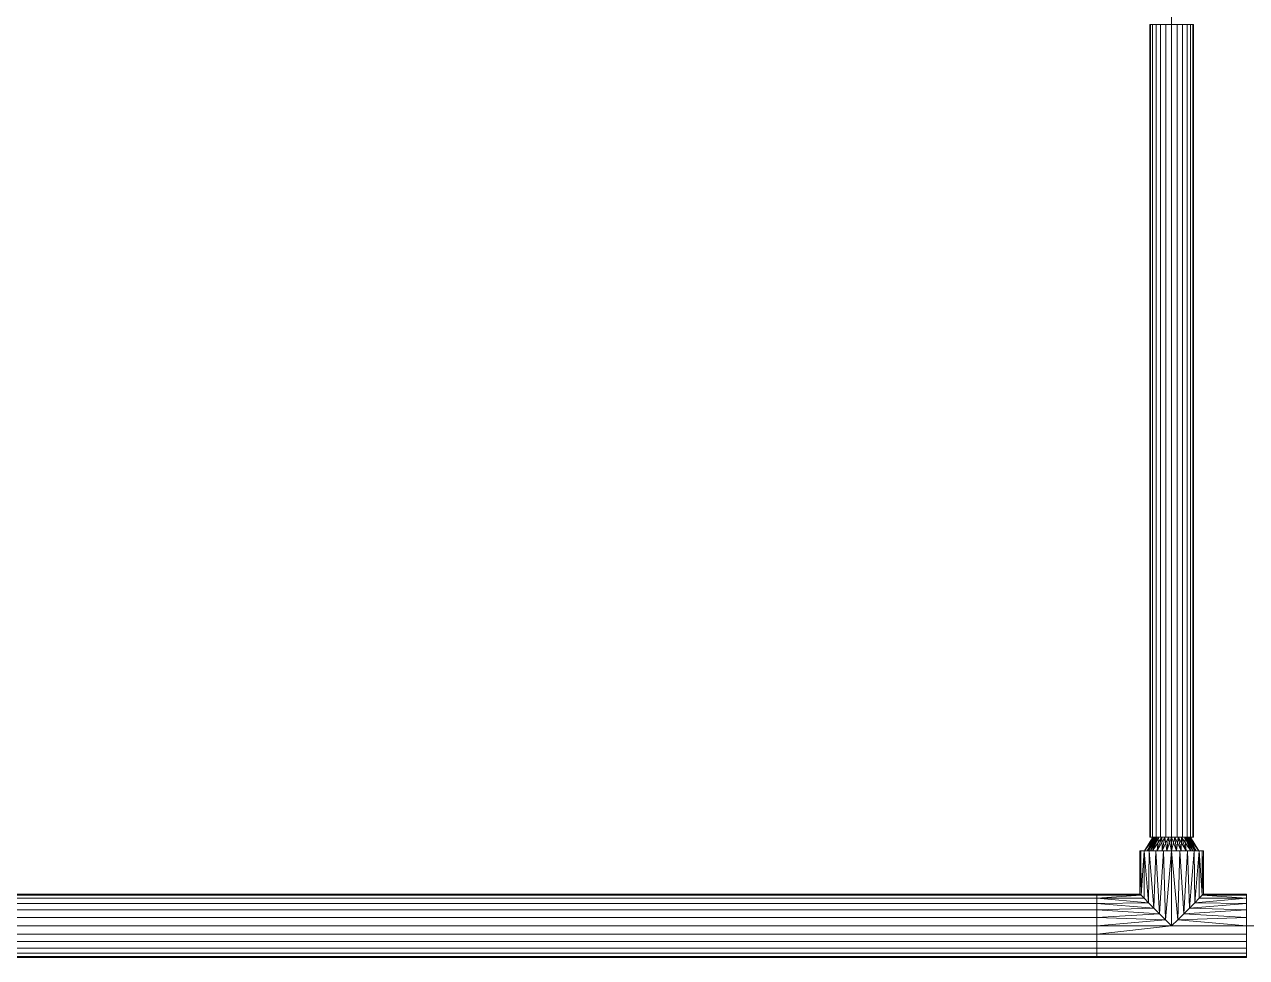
# Model space of a CAD drawing. Header units: inches. Extents: x -3326 to -59, y 8 to 1043.
# Drawn here: x -3141.36 to -3104.75, y 628.05 to 655.99 of the extents above; entities that cross this region are included whole.
import ezdxf

# ---------------------------------------------------------------- set-up
doc = ezdxf.new("R2010")
doc.units = ezdxf.units.IN
doc.header["$MEASUREMENT"] = 0
doc.layers.add('F-SPRN', color=10, linetype='Continuous', lineweight=9)
doc.layers.add('P-PIPE', color=10, linetype='Continuous', lineweight=9)

# ---------------------------------------------------------------- blocks, each defined once
blk = doc.blocks.new('Tee - Welded - Generic - Standard-1125979-05 - Fourth Level')
at = {"layer": 'P-PIPE'}
mesh = blk.add_polyface(dxfattribs=at)
corners = [(-2.244, -0.951), (-2.244, -0.918, 0.246), (-2.244, -0.823, 0.475), (-2.244, -0.672, 0.672), (-2.244, -0.475, 0.823), (-2.244, -0.246, 0.918), (-2.244, 0, 0.951), (-2.244, 0.246, 0.918), (-2.244, 0.475, 0.823), (-2.244, 0.672, 0.672), (-2.244, 0.823, 0.475), (-2.244, 0.918, 0.246), (-2.244, 0.951), (-2.244, 0.918, -0.246), (-2.244, 0.823, -0.475), (-2.244, 0.672, -0.672), (-2.244, 0.475, -0.823), (-2.244, 0.246, -0.918), (-2.244, 0, -0.951), (-2.244, -0.246, -0.918), (-2.244, -0.475, -0.823), (-2.244, -0.672, -0.672), (-2.244, -0.823, -0.475), (-2.244, -0.918, -0.246)]
mesh.append_faces([[corners[k] for k in face] for face in [(10, 0, 7, 9)]], dxfattribs={"vtx0": -1, "vtx1": -1, "vtx2": -1})
mesh.append_faces([[corners[k] for k in face] for face in [(13, 21, 0, 10)]], dxfattribs={"vtx0": -1, "vtx1": -1, "vtx2": -1, "vtx3": -1})
mesh.append_faces([[corners[k] for k in face] for face in [(13, 16, 20, 21), (5, 7, 0, 1)]], dxfattribs={"vtx0": -1, "vtx1": -1, "vtx3": -1})
mesh.append_faces([[corners[k] for k in face] for face in [(4, 5, 3)]], dxfattribs={"vtx1": -1})
mesh.append_faces([[corners[k] for k in face] for face in [(18, 19, 20), (22, 23, 0, 21), (7, 8, 9), (5, 6, 7)]], dxfattribs={"vtx2": -1})
mesh.append_faces([[corners[k] for k in face] for face in [(16, 17, 18, 20), (1, 2, 3, 5)]], dxfattribs={"vtx2": -1, "vtx3": -1})
mesh.append_faces([[corners[k] for k in face] for face in [(13, 14, 15, 16), (10, 11, 12, 13)]], dxfattribs={"vtx3": -1})
mesh = blk.add_polyface(dxfattribs=at)
corners = [(-2.244, 0.951), (-2.244, 0.918, 0.246), (-2.244, 0.823, 0.475), (-2.244, 0.672, 0.672), (-2.244, 0.475, 0.823), (-2.244, 0.246, 0.918), (-2.244, 0, 0.951), (-2.244, -0.246, 0.918), (-2.244, -0.475, 0.823), (-2.244, -0.672, 0.672), (-2.244, -0.823, 0.475), (-2.244, -0.918, 0.246), (-2.244, -0.951), (-0.951, -0.951), (-0.916, -0.916, 0.254), (-0.823, -0.823, 0.476), (-0.69, -0.69, 0.654), (-0.533, -0.533, 0.787), (-0.362, -0.362, 0.879), (-0.183, -0.183, 0.933), (0, 0, 0.951), (0.183, -0.183, 0.933), (0.362, -0.362, 0.879), (0.533, -0.533, 0.787), (0.69, -0.69, 0.654), (0.823, -0.823, 0.476), (0.916, -0.916, 0.254), (0.951, -0.951), (2.244, -0.951), (2.244, -0.918, 0.246), (2.244, -0.823, 0.475), (2.244, -0.672, 0.672), (2.244, -0.475, 0.823), (2.244, -0.246, 0.918), (2.244, 0, 0.951), (2.244, 0.246, 0.918), (2.244, 0.475, 0.823), (2.244, 0.672, 0.672), (2.244, 0.823, 0.475), (2.244, 0.918, 0.246), (2.244, 0.951)]
mesh.append_faces([[corners[k] for k in face] for face in [(13, 11, 12)]], dxfattribs={"vtx0": -1})
mesh.append_faces([[corners[k] for k in face] for face in [(27, 29, 26), (25, 30, 24), (11, 14, 10), (9, 17, 8), (16, 10, 15), (23, 32, 22), (21, 34, 20), (22, 33, 21), (33, 22, 32), (19, 7, 18), (7, 19, 6)]], dxfattribs={"vtx0": -1, "vtx1": -1})
mesh.append_faces([[corners[k] for k in face] for face in [(30, 25, 26), (24, 30, 31), (8, 17, 18), (21, 33, 34), (18, 7, 8), (20, 5, 6)]], dxfattribs={"vtx0": -1, "vtx2": -1})
mesh.append_faces([[corners[k] for k in face] for face in [(20, 34, 35, 5)]], dxfattribs={"vtx0": -1, "vtx2": -1, "vtx3": -1})
mesh.append_faces([[corners[k] for k in face] for face in [(28, 29, 27)]], dxfattribs={"vtx1": -1})
mesh.append_faces([[corners[k] for k in face] for face in [(29, 30, 26), (31, 32, 23), (23, 24, 31), (13, 14, 11), (14, 15, 10), (16, 17, 9), (9, 10, 16), (19, 20, 6)]], dxfattribs={"vtx1": -1, "vtx2": -1})
mesh.append_faces([[corners[k] for k in face] for face in [(38, 39, 1, 2), (36, 37, 3, 4), (37, 38, 2, 3), (35, 36, 4, 5)]], dxfattribs={"vtx1": -1, "vtx3": -1})
mesh.append_faces([[corners[k] for k in face] for face in [(39, 40, 0, 1)]], dxfattribs={"vtx3": -1})
mesh = blk.add_polyface(dxfattribs=at)
corners = [(-2.244, -0.951), (-2.244, -0.918, -0.246), (-2.244, -0.823, -0.475), (-2.244, -0.672, -0.672), (-2.244, -0.475, -0.823), (-2.244, -0.246, -0.918), (-2.244, 0, -0.951), (-2.244, 0.246, -0.918), (-2.244, 0.475, -0.823), (-2.244, 0.672, -0.672), (-2.244, 0.823, -0.475), (-2.244, 0.918, -0.246), (-2.244, 0.951), (2.244, 0.951), (2.244, 0.918, -0.246), (2.244, 0.823, -0.475), (2.244, 0.672, -0.672), (2.244, 0.475, -0.823), (2.244, 0.246, -0.918), (2.244, 0, -0.951), (2.244, -0.246, -0.918), (2.244, -0.475, -0.823), (2.244, -0.672, -0.672), (2.244, -0.823, -0.475), (2.244, -0.918, -0.246), (2.244, -0.951), (0.951, -0.951), (0.916, -0.916, -0.254), (0.823, -0.823, -0.476), (0.69, -0.69, -0.654), (0.533, -0.533, -0.787), (0.362, -0.362, -0.879), (0.183, -0.183, -0.933), (0, 0, -0.951), (-0.183, -0.183, -0.933), (-0.362, -0.362, -0.879), (-0.533, -0.533, -0.787), (-0.69, -0.69, -0.654), (-0.823, -0.823, -0.476), (-0.916, -0.916, -0.254), (-0.951, -0.951)]
mesh.append_faces([[corners[k] for k in face] for face in [(1, 40, 0)]], dxfattribs={"vtx0": -1})
mesh.append_faces([[corners[k] for k in face] for face in [(33, 19, 32), (6, 34, 5), (32, 20, 31), (24, 27, 23), (27, 24, 26), (36, 4, 35), (3, 37, 2), (38, 2, 37), (21, 31, 20)]], dxfattribs={"vtx0": -1, "vtx1": -1})
mesh.append_faces([[corners[k] for k in face] for face in [(35, 4, 5), (6, 33, 34), (23, 28, 29), (29, 22, 23), (21, 30, 31), (23, 27, 28), (36, 3, 4), (3, 36, 37), (39, 1, 2)]], dxfattribs={"vtx0": -1, "vtx2": -1})
mesh.append_faces([[corners[k] for k in face] for face in [(19, 20, 32), (34, 35, 5), (6, 7, 33), (21, 22, 30), (29, 30, 22), (39, 40, 1), (38, 39, 2)]], dxfattribs={"vtx1": -1, "vtx2": -1})
mesh.append_faces([[corners[k] for k in face] for face in [(18, 19, 33, 7)]], dxfattribs={"vtx1": -1, "vtx2": -1, "vtx3": -1})
mesh.append_faces([[corners[k] for k in face] for face in [(15, 16, 9, 10), (14, 15, 10, 11), (16, 17, 8, 9), (17, 18, 7, 8)]], dxfattribs={"vtx1": -1, "vtx3": -1})
mesh.append_faces([[corners[k] for k in face] for face in [(12, 13, 14, 11), (24, 25, 26)]], dxfattribs={"vtx2": -1})
mesh = blk.add_polyface(dxfattribs=at)
corners = [(2.244, -0.951), (2.244, -0.918, -0.246), (2.244, -0.823, -0.475), (2.244, -0.672, -0.672), (2.244, -0.475, -0.823), (2.244, -0.246, -0.918), (2.244, 0, -0.951), (2.244, 0.246, -0.918), (2.244, 0.475, -0.823), (2.244, 0.672, -0.672), (2.244, 0.823, -0.475), (2.244, 0.918, -0.246), (2.244, 0.951), (2.244, 0.918, 0.246), (2.244, 0.823, 0.475), (2.244, 0.672, 0.672), (2.244, 0.475, 0.823), (2.244, 0.246, 0.918), (2.244, 0, 0.951), (2.244, -0.246, 0.918), (2.244, -0.475, 0.823), (2.244, -0.672, 0.672), (2.244, -0.823, 0.475), (2.244, -0.918, 0.246)]
mesh.append_faces([[corners[k] for k in face] for face in [(21, 19, 20)]], dxfattribs={"vtx0": -1})
mesh.append_faces([[corners[k] for k in face] for face in [(19, 23, 17, 18)]], dxfattribs={"vtx0": -1, "vtx1": -1})
mesh.append_faces([[corners[k] for k in face] for face in [(4, 8, 11, 3), (0, 3, 11, 23)]], dxfattribs={"vtx0": -1, "vtx1": -1, "vtx2": -1})
mesh.append_faces([[corners[k] for k in face] for face in [(11, 14, 17, 23)]], dxfattribs={"vtx0": -1, "vtx1": -1, "vtx2": -1, "vtx3": -1})
mesh.append_faces([[corners[k] for k in face] for face in [(9, 10, 11, 8), (4, 5, 6), (12, 13, 14, 11), (15, 16, 17, 14)]], dxfattribs={"vtx2": -1})
mesh.append_faces([[corners[k] for k in face] for face in [(6, 7, 8, 4), (21, 22, 23, 19)]], dxfattribs={"vtx2": -1, "vtx3": -1})
mesh.append_faces([[corners[k] for k in face] for face in [(0, 1, 2, 3)]], dxfattribs={"vtx3": -1})
mesh = blk.add_polyface(dxfattribs=at)
corners = [(-0.951, -2.244), (-0.918, -2.244, 0.246), (-0.823, -2.244, 0.475), (-0.672, -2.244, 0.672), (-0.475, -2.244, 0.823), (-0.246, -2.244, 0.918), (0, -2.244, 0.951), (0.246, -2.244, 0.918), (0.475, -2.244, 0.823), (0.672, -2.244, 0.672), (0.823, -2.244, 0.475), (0.918, -2.244, 0.246), (0.951, -2.244), (0.951, -0.951), (0.916, -0.916, 0.254), (0.823, -0.823, 0.476), (0.69, -0.69, 0.654), (0.533, -0.533, 0.787), (0.362, -0.362, 0.879), (0.183, -0.183, 0.933), (0, 0, 0.951), (-0.183, -0.183, 0.933), (-0.362, -0.362, 0.879), (-0.533, -0.533, 0.787), (-0.69, -0.69, 0.654), (-0.823, -0.823, 0.476), (-0.916, -0.916, 0.254), (-0.951, -0.951)]
mesh.append_faces([[corners[k] for k in face] for face in [(13, 11, 12)]], dxfattribs={"vtx0": -1})
mesh.append_faces([[corners[k] for k in face] for face in [(22, 5, 21), (24, 3, 23), (8, 18, 7), (17, 9, 16)]], dxfattribs={"vtx0": -1, "vtx1": -1})
mesh.append_faces([[corners[k] for k in face] for face in [(24, 2, 3), (26, 1, 2), (22, 4, 5), (6, 20, 21), (21, 5, 6), (19, 6, 7), (16, 9, 10), (17, 8, 9), (6, 19, 20)]], dxfattribs={"vtx0": -1, "vtx2": -1})
mesh.append_faces([[corners[k] for k in face] for face in [(26, 27, 1), (3, 4, 23), (25, 26, 2), (24, 25, 2), (22, 23, 4), (10, 11, 14), (18, 19, 7), (17, 18, 8), (13, 14, 11), (15, 16, 10), (14, 15, 10)]], dxfattribs={"vtx1": -1, "vtx2": -1})
mesh.append_faces([[corners[k] for k in face] for face in [(27, 0, 1)]], dxfattribs={"vtx2": -1})
mesh = blk.add_polyface(dxfattribs=at)
corners = [(0.951, -2.244), (0.918, -2.244, -0.246), (0.823, -2.244, -0.475), (0.672, -2.244, -0.672), (0.475, -2.244, -0.823), (0.246, -2.244, -0.918), (0, -2.244, -0.951), (-0.246, -2.244, -0.918), (-0.475, -2.244, -0.823), (-0.672, -2.244, -0.672), (-0.823, -2.244, -0.475), (-0.918, -2.244, -0.246), (-0.951, -2.244), (-0.951, -0.951), (-0.916, -0.916, -0.254), (-0.823, -0.823, -0.476), (-0.69, -0.69, -0.654), (-0.533, -0.533, -0.787), (-0.362, -0.362, -0.879), (-0.183, -0.183, -0.933), (0, 0, -0.951), (0.183, -0.183, -0.933), (0.362, -0.362, -0.879), (0.533, -0.533, -0.787), (0.69, -0.69, -0.654), (0.823, -0.823, -0.476), (0.916, -0.916, -0.254), (0.951, -0.951)]
mesh.append_faces([[corners[k] for k in face] for face in [(13, 11, 12)]], dxfattribs={"vtx0": -1})
mesh.append_faces([[corners[k] for k in face] for face in [(22, 5, 21), (24, 3, 23), (8, 18, 7), (17, 9, 16)]], dxfattribs={"vtx0": -1, "vtx1": -1})
mesh.append_faces([[corners[k] for k in face] for face in [(24, 2, 3), (26, 1, 2), (22, 4, 5), (6, 20, 21), (21, 5, 6), (19, 6, 7), (16, 9, 10), (17, 8, 9), (6, 19, 20)]], dxfattribs={"vtx0": -1, "vtx2": -1})
mesh.append_faces([[corners[k] for k in face] for face in [(0, 1, 27)]], dxfattribs={"vtx1": -1})
mesh.append_faces([[corners[k] for k in face] for face in [(26, 27, 1), (3, 4, 23), (25, 26, 2), (24, 25, 2), (22, 23, 4), (10, 11, 14), (18, 19, 7), (17, 18, 8), (13, 14, 11), (15, 16, 10), (14, 15, 10)]], dxfattribs={"vtx1": -1, "vtx2": -1})
mesh = blk.add_polyface(dxfattribs=at)
corners = [(-0.951, -2.244), (-0.918, -2.244, -0.246), (-0.823, -2.244, -0.475), (-0.672, -2.244, -0.672), (-0.475, -2.244, -0.823), (-0.246, -2.244, -0.918), (0, -2.244, -0.951), (0.246, -2.244, -0.918), (0.475, -2.244, -0.823), (0.672, -2.244, -0.672), (0.823, -2.244, -0.475), (0.918, -2.244, -0.246), (0.951, -2.244), (0.918, -2.244, 0.246), (0.823, -2.244, 0.475), (0.672, -2.244, 0.672), (0.475, -2.244, 0.823), (0.246, -2.244, 0.918), (0, -2.244, 0.951), (-0.246, -2.244, 0.918), (-0.475, -2.244, 0.823), (-0.672, -2.244, 0.672), (-0.823, -2.244, 0.475), (-0.918, -2.244, 0.246)]
mesh.append_faces([[corners[k] for k in face] for face in [(6, 4, 5), (21, 19, 20)]], dxfattribs={"vtx0": -1})
mesh.append_faces([[corners[k] for k in face] for face in [(23, 6, 11, 14), (23, 14, 17, 19)]], dxfattribs={"vtx0": -1, "vtx1": -1, "vtx2": -1, "vtx3": -1})
mesh.append_faces([[corners[k] for k in face] for face in [(6, 23, 3, 4)]], dxfattribs={"vtx0": -1, "vtx1": -1, "vtx3": -1})
mesh.append_faces([[corners[k] for k in face] for face in [(3, 23, 0)]], dxfattribs={"vtx0": -1, "vtx2": -1})
mesh.append_faces([[corners[k] for k in face] for face in [(16, 17, 14, 15)]], dxfattribs={"vtx1": -1})
mesh.append_faces([[corners[k] for k in face] for face in [(12, 13, 14, 11), (17, 18, 19)]], dxfattribs={"vtx2": -1})
mesh.append_faces([[corners[k] for k in face] for face in [(9, 10, 11, 6), (21, 22, 23, 19)]], dxfattribs={"vtx2": -1, "vtx3": -1})
mesh.append_faces([[corners[k] for k in face] for face in [(6, 7, 8, 9), (0, 1, 2, 3)]], dxfattribs={"vtx3": -1})
blk = doc.blocks.new('Transition - Generic - Plumbing-CW-1022941-05 - Fourth Level')
at = {"layer": 'P-PIPE'}
mesh = blk.add_polyface(dxfattribs=at)
corners = [(0, -0.813), (0, -0.575, 0.575), (0, 0, 0.813), (0, 0.575, 0.575), (0, 0.813), (0, 0.575, -0.575), (0, 0, -0.813), (0, -0.575, -0.575)]
mesh.append_faces([[corners[k] for k in face] for face in [(5, 3, 4)]], dxfattribs={"vtx0": -1})
mesh.append_faces([[corners[k] for k in face] for face in [(0, 3, 5, 6)]], dxfattribs={"vtx0": -1, "vtx1": -1, "vtx3": -1})
mesh.append_faces([[corners[k] for k in face] for face in [(2, 3, 0, 1), (7, 0, 6)]], dxfattribs={"vtx1": -1})
mesh = blk.add_polyface(dxfattribs=at)
corners = [(0, -0.813), (0, -0.575, -0.575), (0, 0, -0.813), (0, 0.575, -0.575), (0, 0.813), (0.406, 0.562), (0.406, 0.398, -0.398), (0.406, 0, -0.562), (0.406, -0.398, -0.398), (0.406, -0.562), (0.406, 0.452, -0.266), (0, 0.694, -0.287), (0, 0.733, -0.192), (0, 0.287, -0.694), (0.406, 0.199, -0.48), (0.406, 0.099, -0.521), (0.406, -0.48, -0.199), (0, -0.694, -0.287), (0, -0.634, -0.431), (0.406, -0.199, -0.48), (0, -0.287, -0.694), (0, -0.144, -0.753), (0, 0.634, -0.431), (0.406, 0.507, -0.133), (0, 0.431, -0.634), (0.406, 0.298, -0.439), (0, 0.144, -0.753), (0, -0.733, -0.192), (0.406, -0.521, -0.099), (0.406, -0.439, -0.298), (0, -0.431, -0.634), (0.406, -0.298, -0.439), (0.406, -0.099, -0.521)]
mesh.append_faces([[corners[k] for k in face] for face in [(23, 4, 5)]], dxfattribs={"vtx0": -1})
mesh.append_faces([[corners[k] for k in face] for face in [(4, 23, 12), (14, 24, 25), (6, 22, 10), (13, 15, 26), (29, 1, 8), (16, 18, 29), (1, 29, 18), (19, 21, 32), (7, 26, 15), (2, 32, 21), (22, 6, 3), (10, 11, 23), (3, 25, 24), (15, 13, 14), (18, 16, 17), (20, 31, 30), (21, 19, 20)]], dxfattribs={"vtx0": -1, "vtx1": -1})
mesh.append_faces([[corners[k] for k in face] for face in [(14, 13, 24), (7, 2, 26), (3, 6, 25), (23, 11, 12), (2, 7, 32), (27, 16, 28), (8, 1, 30)]], dxfattribs={"vtx0": -1, "vtx2": -1})
mesh.append_faces([[corners[k] for k in face] for face in [(9, 0, 28)]], dxfattribs={"vtx1": -1})
mesh.append_faces([[corners[k] for k in face] for face in [(27, 17, 16), (19, 31, 20), (31, 8, 30), (22, 11, 10), (0, 27, 28)]], dxfattribs={"vtx1": -1, "vtx2": -1})
mesh = blk.add_polyface(dxfattribs=at)
corners = [(0, 0.813), (0, 0.575, 0.575), (0, 0, 0.813), (0, -0.575, 0.575), (0, -0.813), (0.406, -0.562), (0.406, -0.398, 0.398), (0.406, 0, 0.562), (0.406, 0.398, 0.398), (0.406, 0.562), (0.406, -0.452, 0.266), (0, -0.694, 0.287), (0, -0.733, 0.192), (0, -0.287, 0.694), (0.406, -0.199, 0.48), (0.406, -0.099, 0.521), (0.406, 0.48, 0.199), (0, 0.694, 0.287), (0, 0.634, 0.431), (0.406, 0.199, 0.48), (0, 0.287, 0.694), (0, 0.144, 0.753), (0, -0.634, 0.431), (0.406, -0.507, 0.133), (0, -0.431, 0.634), (0.406, -0.298, 0.439), (0, -0.144, 0.753), (0, 0.733, 0.192), (0.406, 0.521, 0.099), (0.406, 0.439, 0.298), (0, 0.431, 0.634), (0.406, 0.298, 0.439), (0.406, 0.099, 0.521)]
mesh.append_faces([[corners[k] for k in face] for face in [(23, 4, 5)]], dxfattribs={"vtx0": -1})
mesh.append_faces([[corners[k] for k in face] for face in [(4, 23, 12), (14, 24, 25), (6, 22, 10), (13, 15, 26), (29, 1, 8), (16, 18, 29), (1, 29, 18), (19, 21, 32), (7, 26, 15), (2, 32, 21), (22, 6, 3), (10, 11, 23), (3, 25, 24), (15, 13, 14), (18, 16, 17), (20, 31, 30), (21, 19, 20)]], dxfattribs={"vtx0": -1, "vtx1": -1})
mesh.append_faces([[corners[k] for k in face] for face in [(14, 13, 24), (7, 2, 26), (3, 6, 25), (23, 11, 12), (2, 7, 32), (27, 16, 28), (8, 1, 30)]], dxfattribs={"vtx0": -1, "vtx2": -1})
mesh.append_faces([[corners[k] for k in face] for face in [(9, 0, 28)]], dxfattribs={"vtx1": -1})
mesh.append_faces([[corners[k] for k in face] for face in [(27, 17, 16), (19, 31, 20), (31, 8, 30), (22, 11, 10), (0, 27, 28)]], dxfattribs={"vtx1": -1, "vtx2": -1})
mesh = blk.add_polyface(dxfattribs=at)
corners = [(0.406, -0.562), (0.406, -0.398, -0.398), (0.406, 0, -0.562), (0.406, 0.398, -0.398), (0.406, 0.562), (0.406, 0.398, 0.398), (0.406, 0, 0.562), (0.406, -0.398, 0.398)]
mesh.append_faces([[corners[k] for k in face] for face in [(4, 7, 1, 2)]], dxfattribs={"vtx0": -1, "vtx1": -1, "vtx3": -1})
mesh.append_faces([[corners[k] for k in face] for face in [(3, 4, 2)]], dxfattribs={"vtx1": -1})
mesh.append_faces([[corners[k] for k in face] for face in [(5, 6, 7, 4), (7, 0, 1)]], dxfattribs={"vtx2": -1})

msp = doc.modelspace()

# ---------------------------------------------------------------- linework, layer by layer
at = {"layer": 'F-SPRN', "color": 1}
for p, q in [((-3106.998, 655.994, 964), (-3106.998, 658.986, 964)), ((-3106.998, 655.994, 964), (-3106.998, 631.65, 964)), ((-3106.998, 655.994, 964), (-3106.998, 631.65, 964)), ((-3106.998, 631.244, 964), (-3106.998, 631.65, 964)), ((-3106.998, 631.244, 964), (-3106.998, 629, 964)), ((-3109.242, 629, 964), (-3176.891, 629, 964)), ((-3109.242, 629, 964), (-3176.891, 629, 964)), ((-3109.242, 629, 964), (-3104.754, 629, 964)), ((-3104.754, 629, 964), (-3072.646, 629, 964)), ((-3104.754, 629, 964), (-3072.646, 629, 964))]:
    msp.add_line(p, q, dxfattribs=at)

# ---------------------------------------------------------------- block references
at = {"layer": 'F-SPRN', "color": 1, "rotation": 90}
msp.add_blockref('Transition - Generic - Plumbing-CW-1022941-05 - Fourth Level', (-3106.998, 631.244, 964), dxfattribs=at)
at = {"layer": 'F-SPRN', "color": 1, "extrusion": (0, 0, -1), "rotation": 180}
msp.add_blockref('Tee - Welded - Generic - Standard-1125979-05 - Fourth Level', (3106.998, 629, -964), dxfattribs=at)

# ---------------------------------------------------------------- meshes
at = {"layer": 'F-SPRN', "color": 1}
mesh = msp.add_polyface(dxfattribs=at)
corners = [(-3107.656, 655.994, 964), (-3107.633, 655.994, 964.17), (-3107.568, 655.994, 964.329), (-3107.463, 655.994, 964.465), (-3107.327, 655.994, 964.569), (-3107.168, 655.994, 964.635), (-3106.998, 655.994, 964.657), (-3106.828, 655.994, 964.635), (-3106.67, 655.994, 964.569), (-3106.533, 655.994, 964.465), (-3106.429, 655.994, 964.329), (-3106.363, 655.994, 964.17), (-3106.341, 655.994, 964), (-3106.363, 655.994, 963.83), (-3106.429, 655.994, 963.671), (-3106.533, 655.994, 963.535), (-3106.67, 655.994, 963.431), (-3106.828, 655.994, 963.365), (-3106.998, 655.994, 963.342), (-3107.168, 655.994, 963.365), (-3107.327, 655.994, 963.431), (-3107.463, 655.994, 963.535), (-3107.568, 655.994, 963.671), (-3107.633, 655.994, 963.83)]
mesh.append_faces([[corners[k] for k in face] for face in [(18, 16, 17)]], dxfattribs={"vtx0": -1, "color": 1})
mesh.append_faces([[corners[k] for k in face] for face in [(11, 23, 1, 6), (18, 23, 13, 16)]], dxfattribs={"vtx0": -1, "vtx1": -1, "vtx2": -1, "vtx3": -1, "color": 1})
mesh.append_faces([[corners[k] for k in face] for face in [(1, 3, 4, 6)]], dxfattribs={"vtx0": -1, "vtx2": -1, "vtx3": -1, "color": 1})
mesh.append_faces([[corners[k] for k in face] for face in [(5, 6, 4), (2, 3, 1)]], dxfattribs={"vtx1": -1, "color": 1})
mesh.append_faces([[corners[k] for k in face] for face in [(23, 0, 1), (21, 22, 23, 20)]], dxfattribs={"vtx2": -1, "color": 1})
mesh.append_faces([[corners[k] for k in face] for face in [(6, 7, 8, 11), (18, 19, 20, 23), (11, 12, 13, 23)]], dxfattribs={"vtx2": -1, "vtx3": -1, "color": 1})
mesh.append_faces([[corners[k] for k in face] for face in [(8, 9, 10, 11), (13, 14, 15, 16)]], dxfattribs={"vtx3": -1, "color": 1})
mesh = msp.add_polyface(dxfattribs=at)
corners = [(-3106.998, 655.994, 964.657), (-3107.168, 655.994, 964.635), (-3107.327, 655.994, 964.569), (-3107.463, 655.994, 964.465), (-3107.568, 655.994, 964.329), (-3107.633, 655.994, 964.17), (-3107.656, 655.994, 964), (-3107.656, 631.65, 964), (-3107.633, 631.65, 964.17), (-3107.568, 631.65, 964.329), (-3107.463, 631.65, 964.465), (-3107.327, 631.65, 964.569), (-3107.168, 631.65, 964.635), (-3106.998, 631.65, 964.657)]
mesh.append_faces([[corners[k] for k in face] for face in [(8, 9, 4, 5), (3, 4, 9, 10), (11, 12, 1, 2), (2, 3, 10, 11)]], dxfattribs={"vtx1": -1, "vtx3": -1, "color": 1})
mesh.append_faces([[corners[k] for k in face] for face in [(6, 7, 8, 5)]], dxfattribs={"vtx2": -1, "color": 1})
mesh.append_faces([[corners[k] for k in face] for face in [(12, 13, 0, 1)]], dxfattribs={"vtx3": -1, "color": 1})
mesh = msp.add_polyface(dxfattribs=at)
corners = [(-3107.656, 655.994, 964), (-3107.633, 655.994, 963.83), (-3107.568, 655.994, 963.671), (-3107.463, 655.994, 963.535), (-3107.327, 655.994, 963.431), (-3107.168, 655.994, 963.365), (-3106.998, 655.994, 963.342), (-3106.998, 631.65, 963.342), (-3107.168, 631.65, 963.365), (-3107.327, 631.65, 963.431), (-3107.463, 631.65, 963.535), (-3107.568, 631.65, 963.671), (-3107.633, 631.65, 963.83), (-3107.656, 631.65, 964)]
mesh.append_faces([[corners[k] for k in face] for face in [(7, 8, 5, 6)]], dxfattribs={"vtx1": -1, "color": 1})
mesh.append_faces([[corners[k] for k in face] for face in [(8, 9, 4, 5), (3, 4, 9, 10), (11, 12, 1, 2), (2, 3, 10, 11)]], dxfattribs={"vtx1": -1, "vtx3": -1, "color": 1})
mesh.append_faces([[corners[k] for k in face] for face in [(12, 13, 0, 1)]], dxfattribs={"vtx3": -1, "color": 1})
mesh = msp.add_polyface(dxfattribs=at)
corners = [(-3106.341, 655.994, 964), (-3106.363, 655.994, 964.17), (-3106.429, 655.994, 964.329), (-3106.533, 655.994, 964.465), (-3106.67, 655.994, 964.569), (-3106.828, 655.994, 964.635), (-3106.998, 655.994, 964.657), (-3106.998, 631.65, 964.657), (-3106.828, 631.65, 964.635), (-3106.67, 631.65, 964.569), (-3106.533, 631.65, 964.465), (-3106.429, 631.65, 964.329), (-3106.363, 631.65, 964.17), (-3106.341, 631.65, 964)]
mesh.append_faces([[corners[k] for k in face] for face in [(7, 8, 5, 6)]], dxfattribs={"vtx1": -1, "color": 1})
mesh.append_faces([[corners[k] for k in face] for face in [(8, 9, 4, 5), (3, 4, 9, 10), (11, 12, 1, 2), (2, 3, 10, 11)]], dxfattribs={"vtx1": -1, "vtx3": -1, "color": 1})
mesh.append_faces([[corners[k] for k in face] for face in [(12, 13, 0, 1)]], dxfattribs={"vtx3": -1, "color": 1})
mesh = msp.add_polyface(dxfattribs=at)
corners = [(-3106.998, 655.994, 963.342), (-3106.828, 655.994, 963.365), (-3106.67, 655.994, 963.431), (-3106.533, 655.994, 963.535), (-3106.429, 655.994, 963.671), (-3106.363, 655.994, 963.83), (-3106.341, 655.994, 964), (-3106.341, 631.65, 964), (-3106.363, 631.65, 963.83), (-3106.429, 631.65, 963.671), (-3106.533, 631.65, 963.535), (-3106.67, 631.65, 963.431), (-3106.828, 631.65, 963.365), (-3106.998, 631.65, 963.342)]
mesh.append_faces([[corners[k] for k in face] for face in [(7, 8, 5, 6)]], dxfattribs={"vtx1": -1, "color": 1})
mesh.append_faces([[corners[k] for k in face] for face in [(8, 9, 4, 5), (3, 4, 9, 10), (11, 12, 1, 2), (2, 3, 10, 11)]], dxfattribs={"vtx1": -1, "vtx3": -1, "color": 1})
mesh.append_faces([[corners[k] for k in face] for face in [(12, 13, 0, 1)]], dxfattribs={"vtx3": -1, "color": 1})
mesh = msp.add_polyface(dxfattribs=at)
corners = [(-3107.656, 631.65, 964), (-3107.633, 631.65, 963.83), (-3107.568, 631.65, 963.671), (-3107.463, 631.65, 963.535), (-3107.327, 631.65, 963.431), (-3107.168, 631.65, 963.365), (-3106.998, 631.65, 963.342), (-3106.828, 631.65, 963.365), (-3106.67, 631.65, 963.431), (-3106.533, 631.65, 963.535), (-3106.429, 631.65, 963.671), (-3106.363, 631.65, 963.83), (-3106.341, 631.65, 964), (-3106.363, 631.65, 964.17), (-3106.429, 631.65, 964.329), (-3106.533, 631.65, 964.465), (-3106.67, 631.65, 964.569), (-3106.828, 631.65, 964.635), (-3106.998, 631.65, 964.657), (-3107.168, 631.65, 964.635), (-3107.327, 631.65, 964.569), (-3107.463, 631.65, 964.465), (-3107.568, 631.65, 964.329), (-3107.633, 631.65, 964.17)]
mesh.append_faces([[corners[k] for k in face] for face in [(23, 20, 21, 22)]], dxfattribs={"vtx0": -1, "color": 1})
mesh.append_faces([[corners[k] for k in face] for face in [(23, 1, 13, 18), (11, 1, 6, 8)]], dxfattribs={"vtx0": -1, "vtx1": -1, "vtx2": -1, "vtx3": -1, "color": 1})
mesh.append_faces([[corners[k] for k in face] for face in [(7, 8, 6)]], dxfattribs={"vtx1": -1, "color": 1})
mesh.append_faces([[corners[k] for k in face] for face in [(14, 15, 16, 13), (23, 0, 1), (9, 10, 11, 8)]], dxfattribs={"vtx2": -1, "color": 1})
mesh.append_faces([[corners[k] for k in face] for face in [(18, 19, 20, 23), (16, 17, 18, 13), (4, 5, 6, 1), (11, 12, 13, 1)]], dxfattribs={"vtx2": -1, "vtx3": -1, "color": 1})
mesh.append_faces([[corners[k] for k in face] for face in [(1, 2, 3, 4)]], dxfattribs={"vtx3": -1, "color": 1})
mesh = msp.add_polyface(dxfattribs=at)
corners = [(-3109.242, 629, 964.95), (-3109.242, 629.246, 964.918), (-3109.242, 629.475, 964.823), (-3109.242, 629.672, 964.672), (-3109.242, 629.823, 964.475), (-3109.242, 629.918, 964.246), (-3109.242, 629.95, 964), (-3176.891, 629.95, 964), (-3176.891, 629.918, 964.246), (-3176.891, 629.823, 964.475), (-3176.891, 629.672, 964.672), (-3176.891, 629.475, 964.823), (-3176.891, 629.246, 964.918), (-3176.891, 629, 964.95)]
mesh.append_faces([[corners[k] for k in face] for face in [(8, 9, 4, 5), (3, 4, 9, 10), (11, 12, 1, 2), (2, 3, 10, 11)]], dxfattribs={"vtx1": -1, "vtx3": -1, "color": 1})
mesh.append_faces([[corners[k] for k in face] for face in [(6, 7, 8, 5)]], dxfattribs={"vtx2": -1, "color": 1})
mesh.append_faces([[corners[k] for k in face] for face in [(12, 13, 0, 1)]], dxfattribs={"vtx3": -1, "color": 1})
mesh = msp.add_polyface(dxfattribs=at)
corners = [(-3109.242, 629.95, 964), (-3109.242, 629.918, 963.754), (-3109.242, 629.823, 963.525), (-3109.242, 629.672, 963.328), (-3109.242, 629.475, 963.177), (-3109.242, 629.246, 963.082), (-3109.242, 629, 963.05), (-3176.891, 629, 963.05), (-3176.891, 629.246, 963.082), (-3176.891, 629.475, 963.177), (-3176.891, 629.672, 963.328), (-3176.891, 629.823, 963.525), (-3176.891, 629.918, 963.754), (-3176.891, 629.95, 964)]
mesh.append_faces([[corners[k] for k in face] for face in [(7, 8, 5, 6)]], dxfattribs={"vtx1": -1, "color": 1})
mesh.append_faces([[corners[k] for k in face] for face in [(8, 9, 4, 5), (3, 4, 9, 10), (11, 12, 1, 2), (2, 3, 10, 11)]], dxfattribs={"vtx1": -1, "vtx3": -1, "color": 1})
mesh.append_faces([[corners[k] for k in face] for face in [(12, 13, 0, 1)]], dxfattribs={"vtx3": -1, "color": 1})
mesh = msp.add_polyface(dxfattribs=at)
corners = [(-3109.242, 629.95, 964), (-3109.242, 629.918, 964.246), (-3109.242, 629.823, 964.475), (-3109.242, 629.672, 964.672), (-3109.242, 629.475, 964.823), (-3109.242, 629.246, 964.918), (-3109.242, 629, 964.95), (-3109.242, 628.754, 964.918), (-3109.242, 628.525, 964.823), (-3109.242, 628.328, 964.672), (-3109.242, 628.177, 964.475), (-3109.242, 628.082, 964.246), (-3109.242, 628.05, 964), (-3109.242, 628.082, 963.754), (-3109.242, 628.177, 963.525), (-3109.242, 628.328, 963.328), (-3109.242, 628.525, 963.177), (-3109.242, 628.754, 963.082), (-3109.242, 629, 963.05), (-3109.242, 629.246, 963.082), (-3109.242, 629.475, 963.177), (-3109.242, 629.672, 963.328), (-3109.242, 629.823, 963.525), (-3109.242, 629.918, 963.754)]
mesh.append_faces([[corners[k] for k in face] for face in [(13, 11, 12)]], dxfattribs={"vtx0": -1, "color": 1})
mesh.append_faces([[corners[k] for k in face] for face in [(1, 20, 23, 0)]], dxfattribs={"vtx0": -1, "vtx1": -1, "color": 1})
mesh.append_faces([[corners[k] for k in face] for face in [(1, 4, 20), (8, 11, 16)]], dxfattribs={"vtx0": -1, "vtx1": -1, "vtx2": -1, "color": 1})
mesh.append_faces([[corners[k] for k in face] for face in [(16, 19, 20, 4), (13, 15, 16, 11)]], dxfattribs={"vtx0": -1, "vtx2": -1, "vtx3": -1, "color": 1})
mesh.append_faces([[corners[k] for k in face] for face in [(14, 15, 13)]], dxfattribs={"vtx1": -1, "color": 1})
mesh.append_faces([[corners[k] for k in face] for face in [(4, 5, 8, 16)]], dxfattribs={"vtx1": -1, "vtx2": -1, "vtx3": -1, "color": 1})
mesh.append_faces([[corners[k] for k in face] for face in [(21, 22, 23, 20), (17, 18, 19, 16), (9, 10, 11, 8)]], dxfattribs={"vtx2": -1, "color": 1})
mesh.append_faces([[corners[k] for k in face] for face in [(1, 2, 3, 4), (5, 6, 7, 8)]], dxfattribs={"vtx3": -1, "color": 1})
mesh = msp.add_polyface(dxfattribs=at)
corners = [(-3109.242, 628.05, 964), (-3109.242, 628.082, 964.246), (-3109.242, 628.177, 964.475), (-3109.242, 628.328, 964.672), (-3109.242, 628.525, 964.823), (-3109.242, 628.754, 964.918), (-3109.242, 629, 964.95), (-3176.891, 629, 964.95), (-3176.891, 628.754, 964.918), (-3176.891, 628.525, 964.823), (-3176.891, 628.328, 964.672), (-3176.891, 628.177, 964.475), (-3176.891, 628.082, 964.246), (-3176.891, 628.05, 964)]
mesh.append_faces([[corners[k] for k in face] for face in [(7, 8, 5, 6)]], dxfattribs={"vtx1": -1, "color": 1})
mesh.append_faces([[corners[k] for k in face] for face in [(8, 9, 4, 5), (3, 4, 9, 10), (11, 12, 1, 2), (2, 3, 10, 11)]], dxfattribs={"vtx1": -1, "vtx3": -1, "color": 1})
mesh.append_faces([[corners[k] for k in face] for face in [(12, 13, 0, 1)]], dxfattribs={"vtx3": -1, "color": 1})
mesh = msp.add_polyface(dxfattribs=at)
corners = [(-3109.242, 629, 963.05), (-3109.242, 628.754, 963.082), (-3109.242, 628.525, 963.177), (-3109.242, 628.328, 963.328), (-3109.242, 628.177, 963.525), (-3109.242, 628.082, 963.754), (-3109.242, 628.05, 964), (-3176.891, 628.05, 964), (-3176.891, 628.082, 963.754), (-3176.891, 628.177, 963.525), (-3176.891, 628.328, 963.328), (-3176.891, 628.525, 963.177), (-3176.891, 628.754, 963.082), (-3176.891, 629, 963.05)]
mesh.append_faces([[corners[k] for k in face] for face in [(7, 8, 5, 6)]], dxfattribs={"vtx1": -1, "color": 1})
mesh.append_faces([[corners[k] for k in face] for face in [(8, 9, 4, 5), (3, 4, 9, 10), (11, 12, 1, 2), (2, 3, 10, 11)]], dxfattribs={"vtx1": -1, "vtx3": -1, "color": 1})
mesh.append_faces([[corners[k] for k in face] for face in [(12, 13, 0, 1)]], dxfattribs={"vtx3": -1, "color": 1})

doc.saveas('drawing.dxf')
